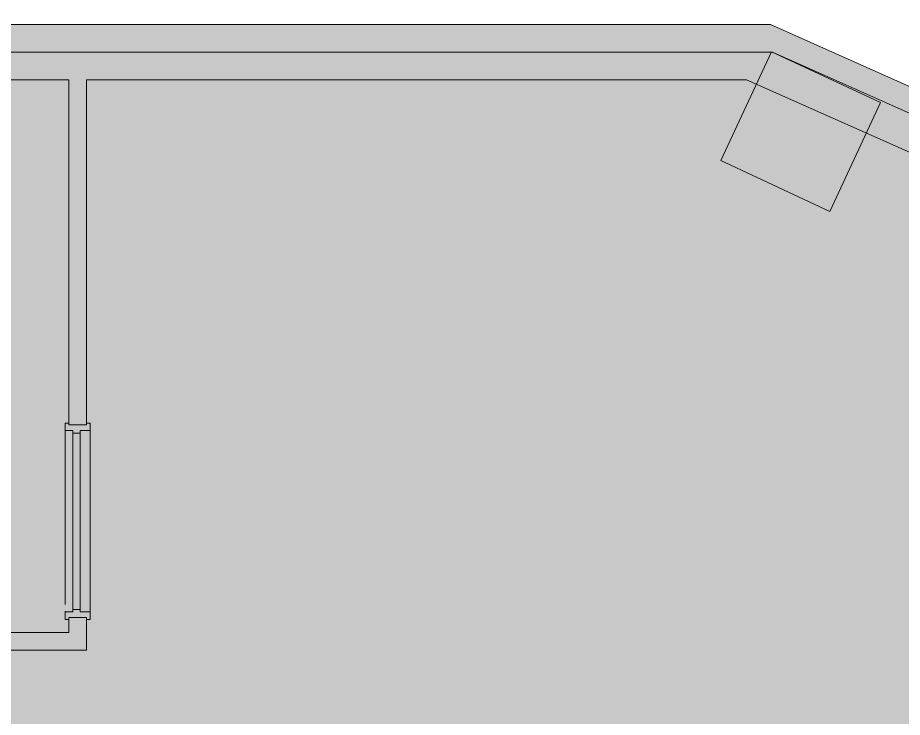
# Model space of a CAD drawing. Header units: inches. Extents: x 6664 to 8223, y 209 to 1287.
# Drawn here: x 7511.7 to 7688.6, y 1147.4 to 1287.3 of the extents above; entities that cross this region are included whole.
import ezdxf

# ---------------------------------------------------------------- set-up
doc = ezdxf.new("R2010")
doc.units = ezdxf.units.IN
doc.header["$MEASUREMENT"] = 0
for name, color, linetype, lineweight in [('A-COLS', 52, 'Continuous', 13), ('A-DETL-GENF', 92, 'Continuous', 9), ('A-DETL-THIN', 151, 'Continuous', 9), ('A-DOOR', 31, 'Continuous', 13), ('A-WALL', 113, 'Continuous', 13), ('A-WALL-PATT', 111, 'Continuous', 13), ('I-WALL', 2, 'Continuous', 9)]:
    doc.layers.add(name, color=color, linetype=linetype, lineweight=lineweight)

# ---------------------------------------------------------------- blocks, each defined once
blk = doc.blocks.new('Door - Single - Solid Door-V6-11th FLOOR RCP')
at = {"layer": 'A-DOOR'}
h = blk.add_hatch(color=250, dxfattribs=at)
h.paths.add_polyline_path([(-15.63, 2.59), (-15.63, 1.84), (-15.26, 1.84), (-15.26, -1.66), (-15.63, -1.66), (-15.63, -2.41), (-14.13, -2.41), (-14.13, -0.41), (-13.63, -0.41), (-13.63, 1.09), (-14.13, 1.09), (-14.13, 2.59), (-15.26, 2.59)], flags=0)
h.paths.add_polyline_path([(21.62, 0.76), (21.62, -0.41), (22.12, -0.41), (22.12, -2.41), (23.62, -2.41), (23.62, -1.66), (23.24, -1.66), (23.24, 1.84), (23.62, 1.84), (23.62, 2.59), (22.12, 2.59), (22.12, 1.09), (21.62, 1.09)], flags=0)
at = {"layer": 'A-DOOR', "color": 8, "lineweight": 20}
for p, q in [((-15.63, 1.84), (-15.63, 2.59)), ((-15.63, 2.59), (-14.13, 2.59)), ((-14.13, 2.59), (-14.13, 1.09)), ((22.12, 1.09), (22.12, 2.59)), ((22.12, 2.59), (23.62, 2.59)), ((23.62, 2.59), (23.62, 1.84)), ((-14.13, 1.09), (-13.63, 1.09)), ((-13.63, 1.09), (-13.63, -0.41)), ((21.62, -0.41), (21.62, 1.09)), ((21.62, 1.09), (22.12, 1.09)), ((-15.63, -2.41), (-15.63, -1.66)), ((-13.63, -0.41), (-14.13, -0.41)), ((-14.13, -0.41), (-14.13, -2.41)), ((22.12, -0.41), (21.62, -0.41)), ((22.12, -2.41), (22.12, -0.41)), ((23.62, -1.66), (23.62, -2.41)), ((-14.13, -2.41), (-15.63, -2.41)), ((23.62, -2.41), (22.12, -2.41))]:
    blk.add_line(p, q, dxfattribs=at)
at = {"layer": 'A-DOOR', "lineweight": 9}
for p, q in [((-14.13, 2.59), (-14.01, 2.59)), ((-12.63, 2.59), (22.12, 2.59)), ((-13.63, 1.09), (21.62, 1.09)), ((-13.63, -0.41), (21.62, -0.41)), ((-14.13, -2.41), (22.12, -2.41))]:
    blk.add_line(p, q, dxfattribs=at)

msp = doc.modelspace()

# ---------------------------------------------------------------- hatches: boundary and pattern name
at = {"layer": 'A-COLS', "lineweight": 9}
h = msp.add_hatch(color=7, dxfattribs=at)
h.paths.add_polyline_path([(6958.99, 208.52), (6958.99, 266.36), (6917.74, 266.36), (6917.74, 208.52)], flags=0)
h.paths.add_polyline_path([(7877.99, 208.86), (7919.99, 208.86), (7919.99, 264.61), (7877.99, 264.61), (7877.99, 226.86)], flags=0)
h.paths.add_polyline_path([(7637.74, 208.86), (7678.99, 208.86), (7678.99, 265.36), (7637.74, 265.36), (7637.74, 241.78)], flags=0)
h.paths.add_polyline_path([(7397.24, 208.86), (7438.74, 208.86), (7438.74, 264.86), (7397.24, 264.86), (7397.24, 241.78)], flags=0)
h.paths.add_polyline_path([(7157.99, 208.86), (7198.24, 208.86), (7198.24, 265.86), (7157.99, 265.86), (7157.99, 241.78)], flags=0)
h.paths.add_polyline_path([(6837.99, 232.36), (6837.99, 266.36), (6797.99, 266.36), (6797.99, 232.36)], flags=0)
h.paths.add_polyline_path([(8121.74, 239.49), (8121.74, 274.69), (8109.99, 274.69), (8109.99, 239.49), (8118.99, 239.49)], flags=0)
h.paths.add_polyline_path([(6710.01, 344.86), (6715.49, 344.86), (6715.49, 384.48), (6681.49, 384.48), (6681.49, 344.86), (6707.38, 344.86)], flags=0)
h.paths.add_polyline_path([(6726.99, 478.17), (6726.99, 519.17), (6664.49, 519.17), (6664.49, 478.17), (6710.01, 478.17)], flags=0)
h.paths.add_polyline_path([(6697.16, 612.49), (6697.16, 653.49), (6664.49, 653.49), (6664.49, 612.49), (6682.49, 612.49)], flags=0)
h.paths.add_polyline_path([(6726.99, 746.8), (6726.99, 787.8), (6664.49, 787.8), (6664.49, 746.8), (6710.01, 746.8)], flags=0)
h.paths.add_polyline_path([(6710.01, 881.12), (6718.26, 881.12), (6718.26, 922.12), (6664.49, 922.12), (6664.49, 881.12), (6708.34, 881.12)], flags=0)
h.paths.add_polyline_path([(6780.73, 1037.09), (6815.03, 1059.37), (6796.58, 1087.79), (6762.27, 1065.52), (6769.65, 1054.15)], flags=0)
h.paths.add_polyline_path([(8042.08, 1083.71), (8048.79, 1098.79), (8026.2, 1108.84), (8019.49, 1093.77)], flags=0)
h.paths.add_polyline_path([(6935.81, 1146.19), (6962.6, 1163.7), (6947.63, 1186.61), (6920.84, 1169.11), (6927.75, 1158.52)], flags=0)
h.paths.add_polyline_path([(7674.09, 1248.53), (7681.39, 1264.18), (7659.41, 1273.97), (7652.29, 1258.7), (7662.21, 1254.07)], flags=0)
h.paths.add_polyline_path([(7413.99, 1256.36), (7433.99, 1256.36), (7433.99, 1274.36), (7413.99, 1274.36)], flags=0)
h.paths.add_polyline_path([(7198.49, 1257.36), (7198.49, 1287.25), (7166.49, 1287.25), (7166.49, 1257.36), (7186.75, 1257.36)], flags=0)
h.paths.add_polyline_path([(7659.82, 1274.86), (7674.42, 1274.86), (7662.43, 1280.45), (7662.21, 1279.98)], flags=0)
at = {"layer": 'A-DETL-GENF'}
h = msp.add_hatch(color=9, dxfattribs=at)
h.paths.add_polyline_path([(7977.49, 923.48), (8006.99, 923.48), (8006.99, 933.48), (8035.99, 933.48), (8035.99, 952.23), (8047.99, 952.23), (8047.99, 924.23), (8050.24, 924.23), (8050.24, 1032.23), (8048.49, 1032.23), (8048.49, 1018.23), (8036.49, 1018.23), (8036.49, 1032.23), (7935.99, 1032.23), (7935.99, 1018.23), (7923.99, 1018.23), (7923.99, 1032.23), (7711.99, 1032.23), (7711.99, 1018.23), (7706.99, 1018.23), (7706.99, 970.23), (7711.99, 970.23), (7711.99, 933.48), (7740.99, 933.48), (7740.99, 923.48), (7782.99, 923.48), (7782.99, 933.48), (7852.99, 933.48), (7852.99, 923.48), (7894.99, 923.48), (7894.99, 933.48), (7923.99, 933.48), (7923.99, 952.23), (7935.99, 952.23), (7935.99, 933.48), (7964.99, 933.45), (7964.99, 923.48), (7977.19, 923.48)], flags=0)
h.paths.add_polyline_path([(7634.47, 926.98), (7634.49, 926.98), (7634.49, 986.86), (7631.86, 986.86), (7631.86, 986.11), (7630.36, 986.11), (7630.36, 987.61), (7629.86, 987.61), (7629.86, 988.61), (7594.61, 988.61), (7594.61, 987.61), (7594.11, 987.61), (7594.11, 986.11), (7592.61, 986.11), (7592.61, 986.86), (7570.49, 986.86), (7570.49, 1012.86), (7513.49, 1012.86), (7513.49, 962.86), (7509.99, 962.86), (7509.99, 969.21), (7507.61, 969.21), (7507.61, 968.94), (7506.11, 968.94), (7506.11, 967.48), (7505.61, 967.48), (7505.61, 968.98), (7506.11, 968.98), (7506.11, 970.48), (7507.61, 970.48), (7507.61, 970.21), (7509.99, 970.21), (7509.99, 1023.36), (7479.49, 1023.36), (7479.49, 970.21), (7480.36, 970.21), (7480.36, 970.48), (7481.86, 970.48), (7481.86, 968.98), (7482.36, 968.94), (7482.36, 967.48), (7481.86, 967.48), (7481.86, 968.94), (7480.36, 968.94), (7480.36, 969.21), (7479.49, 969.21), (7479.49, 967.1), (7479.76, 967.1), (7479.76, 965.6), (7478.26, 965.6), (7478.22, 965.1), (7476.76, 965.1), (7476.76, 965.6), (7478.22, 965.6), (7478.26, 967.1), (7478.49, 967.1), (7478.49, 1023.36), (7419.99, 1023.36), (7419.99, 926.98), (7478.49, 926.98), (7478.49, 927.85), (7478.22, 927.85), (7478.22, 929.35), (7476.76, 929.35), (7476.76, 929.85), (7478.26, 929.85), (7478.26, 929.35), (7479.76, 929.35), (7479.76, 927.85), (7479.49, 927.85), (7479.49, 926.98), (7628.11, 926.98)], flags=0)
h.paths.add_polyline_path([(7703.49, 970.23), (7703.49, 1018.23), (7701.49, 1018.23), (7701.49, 970.23)], flags=0)
h.paths.add_polyline_path([(7544.65, 1016.36), (7570.49, 1016.36), (7570.49, 1045.36), (7513.49, 1045.36), (7513.49, 1016.36), (7534.22, 1016.36)], flags=0)
h.paths.add_polyline_path([(7504.24, 1026.86), (7509.99, 1026.86), (7509.99, 1034.86), (7419.99, 1034.86), (7419.99, 1026.86), (7502.92, 1026.86)], flags=0)
h.paths.add_polyline_path([(7923.99, 1035.73), (7923.99, 1038.73), (7711.99, 1038.73), (7711.99, 1035.73), (7913.7, 1035.73)], flags=0)
h.paths.add_polyline_path([(7961.36, 1035.73), (8036.49, 1035.73), (8036.49, 1041.23), (8042.49, 1041.23), (8042.49, 1044.36), (8041.74, 1044.36), (8041.74, 1045.86), (8043.24, 1045.86), (8043.24, 1046.36), (8044.74, 1046.36), (8044.74, 1045.86), (8046.66, 1045.86), (8046.66, 1082.11), (8044.74, 1082.11), (8044.74, 1081.61), (8043.24, 1081.61), (8043.24, 1082.11), (8041.74, 1082.11), (8041.74, 1083.61), (8042.49, 1083.61), (8042.49, 1084.63), (8042.08, 1083.71), (8019.49, 1093.77), (8026.2, 1108.84), (8042.49, 1101.59), (8042.49, 1103.41), (7681.39, 1264.18), (7674.09, 1248.53), (7652.29, 1258.7), (7659.41, 1273.97), (7657.42, 1274.86), (7525.49, 1274.86), (7525.49, 1206.23), (7526.24, 1206.23), (7526.24, 1204.73), (7524.24, 1204.73), (7524.24, 1204.23), (7522.74, 1204.23), (7522.74, 1204.73), (7521.24, 1204.73), (7521.24, 1206.23), (7521.99, 1206.23), (7521.99, 1274.86), (7413.93, 1274.86), (7413.93, 1142.86), (7470.99, 1142.86), (7470.99, 1164.36), (7521.99, 1164.36), (7521.99, 1166.98), (7521.24, 1166.98), (7521.24, 1168.48), (7522.74, 1168.48), (7522.74, 1168.98), (7524.24, 1168.98), (7524.24, 1168.48), (7526.24, 1168.48), (7526.24, 1166.98), (7525.49, 1166.98), (7525.49, 1160.86), (7474.49, 1160.86), (7474.49, 1142.86), (7651.36, 1142.86), (7651.36, 1143.61), (7652.86, 1143.61), (7652.86, 1142.11), (7653.36, 1142.11), (7653.36, 1140.61), (7652.86, 1140.61), (7652.86, 1138.86), (7689.11, 1138.86), (7689.11, 1140.61), (7688.61, 1140.61), (7688.61, 1142.11), (7689.11, 1142.11), (7689.11, 1143.61), (7690.61, 1143.61), (7690.61, 1142.86), (7692.28, 1142.86), (7735.45, 1239.81), (7742.75, 1236.56), (7701.04, 1142.86), (7701.49, 1142.86), (7701.49, 1130.86), (7702.24, 1130.86), (7702.24, 1129.36), (7700.74, 1129.36), (7700.74, 1128.86), (7699.49, 1128.86), (7699.49, 1093.61), (7700.74, 1093.61), (7700.74, 1093.11), (7702.24, 1093.11), (7702.24, 1091.61), (7701.49, 1091.61), (7701.49, 1089.98), (7752.98, 1089.98), (7752.98, 1128.51), (7961.1, 1035.85)], flags=0)
h.paths.add_polyline_path([(7952.76, 1035.73), (7756.48, 1123.12), (7756.48, 1089.98), (7786.12, 1089.98), (7813, 1078.02), (7813.46, 1042.23), (7935.99, 1042.23), (7935.99, 1035.73)], flags=0)
h.paths.add_polyline_path([(7502.92, 1038.36), (7509.99, 1038.36), (7509.99, 1076.86), (7513.49, 1076.86), (7513.49, 1048.86), (7570.49, 1048.86), (7570.49, 1076.86), (7593.61, 1076.86), (7593.61, 1077.61), (7595.11, 1077.61), (7595.11, 1076.11), (7595.61, 1076.11), (7595.61, 1075.11), (7630.86, 1075.11), (7630.86, 1076.11), (7631.36, 1076.11), (7631.36, 1077.61), (7632.86, 1077.61), (7632.86, 1076.86), (7634.49, 1076.86), (7634.49, 1134.86), (7479.49, 1134.86), (7479.49, 1133.48), (7479.76, 1133.48), (7479.76, 1131.98), (7478.26, 1131.98), (7478.22, 1131.48), (7476.76, 1131.48), (7476.76, 1131.98), (7478.22, 1131.98), (7478.26, 1133.48), (7478.49, 1133.48), (7478.49, 1134.86), (7419.99, 1134.86), (7419.99, 1038.36), (7478.49, 1038.36), (7478.49, 1094.23), (7478.22, 1094.23), (7478.22, 1095.73), (7476.76, 1095.73), (7476.76, 1096.23), (7478.26, 1096.23), (7478.26, 1095.73), (7479.76, 1095.73), (7479.76, 1094.23), (7479.49, 1094.23), (7479.49, 1038.36), (7479.76, 1038.36)], flags=0)
h.paths.add_polyline_path([(7809.96, 1042.23), (7809.53, 1075.73), (7785.37, 1086.48), (7701.49, 1086.48), (7701.49, 1083.98), (7702.24, 1083.98), (7702.24, 1082.48), (7700.74, 1082.48), (7700.74, 1081.98), (7699.49, 1081.98), (7699.49, 1046.73), (7700.74, 1046.73), (7700.74, 1046.23), (7702.24, 1046.23), (7702.24, 1044.73), (7701.49, 1044.73), (7701.49, 1042.23), (7809.53, 1042.23)], flags=0)
h.paths.add_polyline_path([(7427.39, 1256.36), (7413.99, 1256.36), (7413.99, 1274.36), (7433.99, 1274.36), (7433.99, 1256.36)], flags=0)
at = {"layer": 'A-WALL-PATT', "lineweight": 9}
for points in [[(7674.42, 1274.86), (7686.92, 1274.86), (7662.21, 1285.86), (7413.93, 1285.86), (7413.93, 1274.86), (7659.82, 1274.86), (7662.43, 1280.45)], [(8049.55, 1100.27), (8054.43, 1111.23), (7686.92, 1274.86), (7657.42, 1274.86), (8049.47, 1100.31)], [(7470.99, 1160.86), (7521.99, 1160.86), (7521.99, 1164.36), (7470.99, 1164.36)]]:
    msp.add_hatch(color=7, dxfattribs=at).paths.add_polyline_path(points, flags=0)
h = msp.add_hatch(color=7, dxfattribs=at)
h.paths.add_polyline_path([(7521.99, 1160.86), (7525.49, 1160.86), (7525.49, 1167.36), (7521.99, 1167.36), (7521.99, 1164.36)], flags=0)
h.paths.add_polyline_path([(7525.49, 1205.86), (7525.49, 1274.86), (7521.99, 1274.86), (7521.99, 1205.86)], flags=0)

# ---------------------------------------------------------------- linework, layer by layer
at = {"layer": 'A-COLS', "color": 8, "lineweight": 20}
for p, q in [((7652.29, 1258.7), (7662.43, 1280.45)), ((7662.43, 1280.45), (7684.23, 1270.28)), ((7684.23, 1270.28), (7674.09, 1248.53)), ((7674.09, 1248.53), (7652.29, 1258.7))]:
    msp.add_line(p, q, dxfattribs=at)
at = {"layer": 'A-DETL-THIN'}
for p, q in [((7662.62, 1280.36), (7409.93, 1280.36)), ((8050.24, 1107.78), (7662.62, 1280.36))]:
    msp.add_line(p, q, dxfattribs=at)
at = {"layer": 'A-WALL', "color": 8, "lineweight": 20}
for p, q in [((7405.93, 1285.86), (7662.21, 1285.86)), ((7662.21, 1285.86), (8054.43, 1111.23)), ((7521.99, 1274.86), (7413.93, 1274.86)), ((7657.42, 1274.86), (7525.49, 1274.86)), ((8042.49, 1103.41), (7657.42, 1274.86))]:
    msp.add_line(p, q, dxfattribs=at)
at = {"layer": 'I-WALL', "color": 8, "lineweight": 20}
for p, q in [((7521.99, 1205.86), (7521.99, 1274.86)), ((7525.49, 1274.86), (7525.49, 1205.86)), ((7525.49, 1205.86), (7521.99, 1205.86)), ((7521.99, 1164.36), (7521.99, 1167.36)), ((7521.99, 1167.36), (7525.49, 1167.36)), ((7525.49, 1167.36), (7525.49, 1160.86)), ((7470.99, 1164.36), (7521.99, 1164.36)), ((7525.49, 1160.86), (7474.49, 1160.86))]:
    msp.add_line(p, q, dxfattribs=at)

# ---------------------------------------------------------------- block references
at = {"layer": 'A-DOOR', "rotation": 90}
msp.add_blockref('Door - Single - Solid Door-V6-11th FLOOR RCP', (7523.83, 1182.62), dxfattribs=at)

doc.saveas('drawing.dxf')
